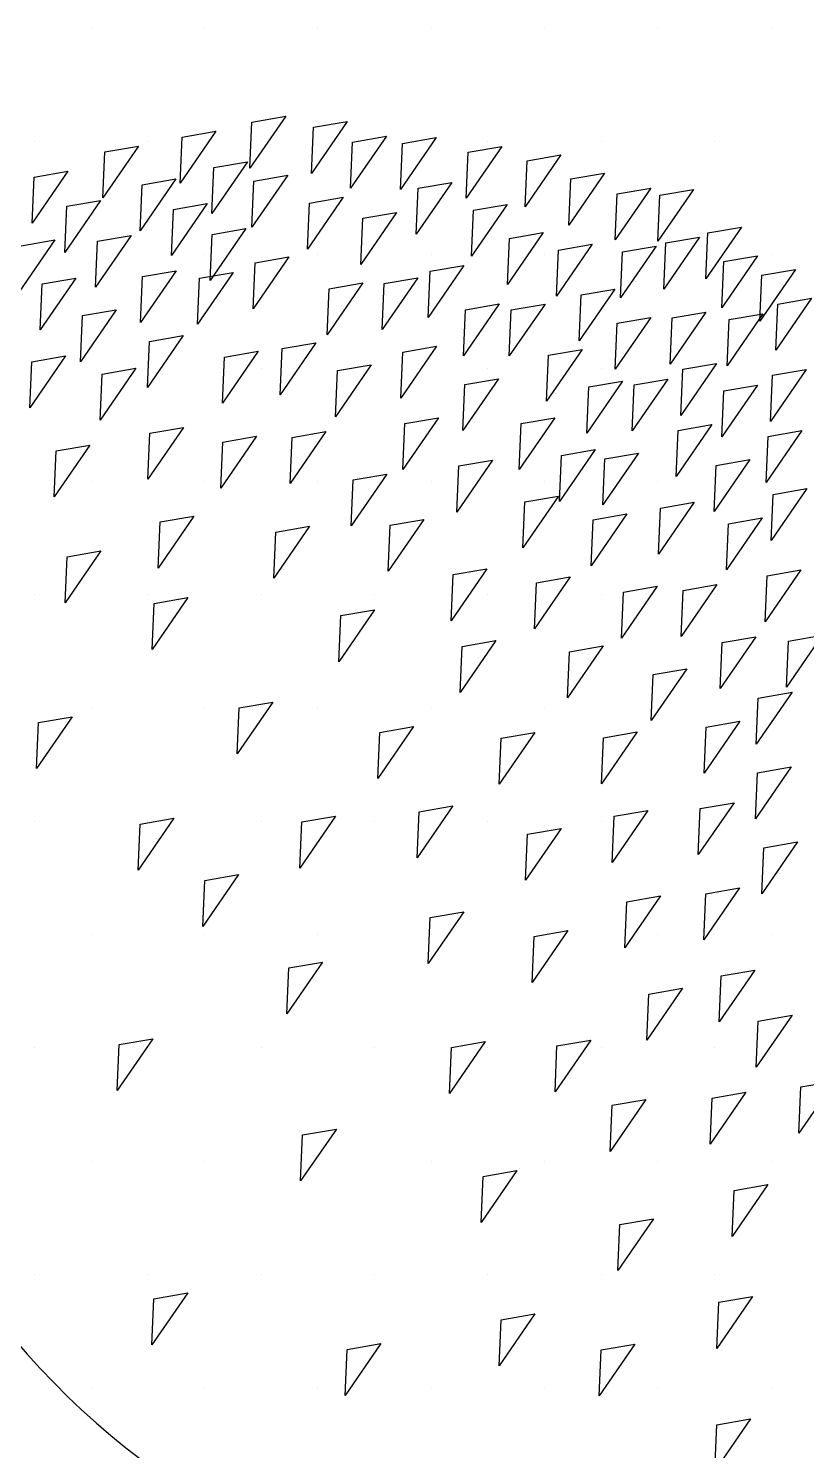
# Model space of a CAD drawing. Header units: millimetres. Extents: x 43168.9 to 43194.6, y -25545.1 to -25543.4.
# Drawn here: x 43171.9734 to 43171.99955, y -25544.86544 to -25544.81761 of the extents above; entities that cross this region are included whole.
import ezdxf

# ---------------------------------------------------------------- set-up
doc = ezdxf.new("R2010")
doc.units = ezdxf.units.MM
doc.header["$LTSCALE"] = 200
doc.layers.add('agac_sgh', color=7, linetype='Continuous', true_color=0x244700)
doc.layers.add('cim_sgh', color=7, linetype='Continuous', true_color=0x248f00)
doc.layers.add('vaziyet-01_sgh', color=33, linetype='Continuous')

msp = doc.modelspace()

# ---------------------------------------------------------------- linework, layer by layer
at = {"layer": 'agac_sgh', "color": 0}
for p, q in [((43171.98204748168, -25544.82056518431), (43171.98084840546, -25544.82231057282)), ((43171.98084840546, -25544.82231057282), (43171.98091558919, -25544.82076118001)), ((43171.98091558919, -25544.82076118001), (43171.98204748168, -25544.82056518431)), ((43171.98411005065, -25544.82073939166), (43171.98291097443, -25544.82248478017)), ((43171.98297815816, -25544.82093538736), (43171.98411005065, -25544.82073939166)), ((43171.97969566232, -25544.82106902983), (43171.9784965861, -25544.82281441833)), ((43171.9784965861, -25544.82281441833), (43171.97856376983, -25544.82126502552)), ((43171.97856376983, -25544.82126502552), (43171.97969566232, -25544.82106902983)), ((43171.98291097443, -25544.82248478017), (43171.98297815816, -25544.82093538736)), ((43171.9854306046, -25544.82123530511), (43171.98423152838, -25544.82298069362)), ((43171.98429871212, -25544.82143130081), (43171.9854306046, -25544.82123530511)), ((43171.98710329611, -25544.82128380207), (43171.98590421988, -25544.82302919058)), ((43171.98597140362, -25544.82147979777), (43171.98710329611, -25544.82128380207)), ((43171.97710488702, -25544.8215659472), (43171.9759058108, -25544.82331133571)), ((43171.9759058108, -25544.82331133571), (43171.97597299454, -25544.8217619429)), ((43171.97597299454, -25544.8217619429), (43171.97710488702, -25544.8215659472)), ((43171.98423152838, -25544.82298069362), (43171.98429871212, -25544.82143130081)), ((43171.98590421988, -25544.82302919058), (43171.98597140362, -25544.82147979777)), ((43171.98931678662, -25544.82157679169), (43171.9881177104, -25544.8233221802)), ((43171.9881177104, -25544.8233221802), (43171.98818489413, -25544.82177278739)), ((43171.98818489413, -25544.82177278739), (43171.98931678662, -25544.82157679169)), ((43171.9912913212, -25544.82186285317), (43171.99009224498, -25544.82360824167)), ((43171.99015942871, -25544.82205884887), (43171.9912913212, -25544.82186285317)), ((43171.98076469309, -25544.82209154794), (43171.97956561686, -25544.82383693644)), ((43171.97956561686, -25544.82383693644), (43171.9796328006, -25544.82228754363)), ((43171.9796328006, -25544.82228754363), (43171.98076469309, -25544.82209154794)), ((43171.99009224498, -25544.82360824167), (43171.99015942871, -25544.82205884887)), ((43171.97472792043, -25544.82241228323), (43171.9735288442, -25544.82415767173)), ((43171.9735288442, -25544.82415767173), (43171.97359602794, -25544.82260827892)), ((43171.97359602794, -25544.82260827892), (43171.97472792043, -25544.82241228323)), ((43171.97835418413, -25544.82266996287), (43171.9771551079, -25544.82441535138)), ((43171.97722229164, -25544.82286595857), (43171.97835418413, -25544.82266996287)), ((43171.98211459183, -25544.82255017668), (43171.98091551561, -25544.82429556519)), ((43171.98091551561, -25544.82429556519), (43171.98098269934, -25544.82274617238)), ((43171.98098269934, -25544.82274617238), (43171.98211459183, -25544.82255017668)), ((43171.98763154058, -25544.82278640263), (43171.98643246435, -25544.82453179113)), ((43171.98649964809, -25544.82298239832), (43171.98763154058, -25544.82278640263)), ((43171.9927627967, -25544.82247754887), (43171.99156372048, -25544.82422293738)), ((43171.99156372048, -25544.82422293738), (43171.99163090421, -25544.82267354457)), ((43171.99163090421, -25544.82267354457), (43171.9927627967, -25544.82247754887)), ((43171.9771551079, -25544.82441535138), (43171.97722229164, -25544.82286595857)), ((43171.98397594479, -25544.82329058278), (43171.98277686857, -25544.82503597129)), ((43171.98284405231, -25544.82348657848), (43171.98397594479, -25544.82329058278)), ((43171.98643246435, -25544.82453179113), (43171.98649964809, -25544.82298239832)), ((43171.99432230658, -25544.82298039046), (43171.99312323035, -25544.82472577897)), ((43171.99312323035, -25544.82472577897), (43171.99319041409, -25544.82317638616)), ((43171.99319041409, -25544.82317638616), (43171.99432230658, -25544.82298039046)), ((43171.99575604215, -25544.82302195928), (43171.99455696592, -25544.82476734779)), ((43171.99455696592, -25544.82476734779), (43171.99462414966, -25544.82321795498)), ((43171.99462414966, -25544.82321795498), (43171.99575604215, -25544.82302195928)), ((43171.97582629599, -25544.82339751663), (43171.97462721977, -25544.82514290514)), ((43171.97462721977, -25544.82514290514), (43171.9746944035, -25544.82359351233)), ((43171.9746944035, -25544.82359351233), (43171.97582629599, -25544.82339751663)), ((43171.97941063492, -25544.82350143868), (43171.97821155869, -25544.82524682719)), ((43171.97821155869, -25544.82524682719), (43171.97827874243, -25544.82369743438)), ((43171.97827874243, -25544.82369743438), (43171.97941063492, -25544.82350143868)), ((43171.98277686857, -25544.82503597129), (43171.98284405231, -25544.82348657848)), ((43171.98949289354, -25544.82352680873), (43171.98829381732, -25544.82527219724)), ((43171.98829381732, -25544.82527219724), (43171.98836100105, -25544.82372280443)), ((43171.98836100105, -25544.82372280443), (43171.98949289354, -25544.82352680873)), ((43171.9857744106, -25544.82380035251), (43171.98457533438, -25544.82554574102)), ((43171.98457533438, -25544.82554574102), (43171.98464251812, -25544.8239963482)), ((43171.98464251812, -25544.8239963482), (43171.9857744106, -25544.82380035251)), ((43171.97429197149, -25544.82472590982), (43171.97309289526, -25544.82647129833)), ((43171.973160079, -25544.82492190552), (43171.97429197149, -25544.82472590982)), ((43171.97685759955, -25544.82457148295), (43171.97565852333, -25544.82631687146)), ((43171.97572570706, -25544.82476747865), (43171.97685759955, -25544.82457148295)), ((43171.98070604164, -25544.82433984264), (43171.97950696541, -25544.82608523115)), ((43171.97950696541, -25544.82608523115), (43171.97957414915, -25544.82453583834)), ((43171.97957414915, -25544.82453583834), (43171.98070604164, -25544.82433984264)), ((43171.99070026587, -25544.82447706681), (43171.98950118965, -25544.82622245531)), ((43171.98950118965, -25544.82622245531), (43171.98956837338, -25544.8246730625)), ((43171.98956837338, -25544.8246730625), (43171.99070026587, -25544.82447706681)), ((43171.99595729631, -25544.82462948582), (43171.99475822008, -25544.82637487433)), ((43171.99482540382, -25544.82482548152), (43171.99595729631, -25544.82462948582)), ((43171.99736587192, -25544.82428897005), (43171.9961667957, -25544.82603435856)), ((43171.9961667957, -25544.82603435856), (43171.99623397944, -25544.82448496575)), ((43171.99623397944, -25544.82448496575), (43171.99736587192, -25544.82428897005)), ((43171.97565852333, -25544.82631687146), (43171.97572570706, -25544.82476747865)), ((43171.99234781014, -25544.82486805427), (43171.99114873392, -25544.82661344278)), ((43171.99114873392, -25544.82661344278), (43171.99121591765, -25544.82506404997)), ((43171.99121591765, -25544.82506404997), (43171.99234781014, -25544.82486805427)), ((43171.9944984135, -25544.8249304075), (43171.99329933727, -25544.82667579601)), ((43171.99329933727, -25544.82667579601), (43171.99336652101, -25544.8251264032)), ((43171.99336652101, -25544.8251264032), (43171.9944984135, -25544.8249304075)), ((43171.99475822008, -25544.82637487433), (43171.99482540382, -25544.82482548152)), ((43171.9821523699, -25544.82529702885), (43171.98095329368, -25544.82704241736)), ((43171.98095329368, -25544.82704241736), (43171.98102047741, -25544.82549302455)), ((43171.98102047741, -25544.82549302455), (43171.9821523699, -25544.82529702885)), ((43171.98803823373, -25544.8255820864), (43171.98683915751, -25544.82732747491)), ((43171.98690634124, -25544.8257780821), (43171.98803823373, -25544.8255820864)), ((43171.99790668365, -25544.8252580378), (43171.99670760743, -25544.82700342631)), ((43171.99670760743, -25544.82700342631), (43171.99677479117, -25544.8254540335)), ((43171.99677479117, -25544.8254540335), (43171.99790668365, -25544.8252580378)), ((43171.97499628473, -25544.82600480213), (43171.97379720851, -25544.82775019064)), ((43171.97386439225, -25544.82620079783), (43171.97499628473, -25544.82600480213)), ((43171.97836681497, -25544.82575930555), (43171.97716773874, -25544.82750469405)), ((43171.97716773874, -25544.82750469405), (43171.97723492247, -25544.82595530124)), ((43171.97723492247, -25544.82595530124), (43171.97836681497, -25544.82575930555)), ((43171.9802784624, -25544.82581473064), (43171.97907938617, -25544.82756011915)), ((43171.97907938617, -25544.82756011915), (43171.97914656991, -25544.82601072634)), ((43171.97914656991, -25544.82601072634), (43171.9802784624, -25544.82581473064)), ((43171.98649131654, -25544.8259948622), (43171.98529224032, -25544.82774025071)), ((43171.98535942405, -25544.8261908579), (43171.98649131654, -25544.8259948622)), ((43171.98683915751, -25544.82732747491), (43171.98690634124, -25544.8257780821)), ((43171.99917693043, -25544.82571435717), (43171.9979778542, -25544.82745974567)), ((43171.9979778542, -25544.82745974567), (43171.99804503794, -25544.82591035287)), ((43171.99804503794, -25544.82591035287), (43171.99917693043, -25544.82571435717)), ((43171.97379720851, -25544.82775019064), (43171.97386439225, -25544.82620079783)), ((43171.98464255626, -25544.82617007349), (43171.98344348004, -25544.827915462)), ((43171.98344348004, -25544.827915462), (43171.98351066378, -25544.82636606919)), ((43171.98351066378, -25544.82636606919), (43171.98464255626, -25544.82617007349)), ((43171.98529224032, -25544.82774025071), (43171.98535942405, -25544.8261908579)), ((43171.99311501054, -25544.82637758296), (43171.99191593431, -25544.82812297147)), ((43171.99191593431, -25544.82812297147), (43171.99198311805, -25544.82657357866)), ((43171.99198311805, -25544.82657357866), (43171.99311501054, -25544.82637758296)), ((43171.9763545786, -25544.82707384247), (43171.97515550238, -25544.82881923097)), ((43171.97522268612, -25544.82726983816), (43171.9763545786, -25544.82707384247)), ((43171.98922045883, -25544.82687483498), (43171.9880213826, -25544.82862022349)), ((43171.9880213826, -25544.82862022349), (43171.98808856634, -25544.82707083068)), ((43171.98808856634, -25544.82707083068), (43171.98922045883, -25544.82687483498)), ((43171.99076319117, -25544.82688142847), (43171.98956411495, -25544.82862681698)), ((43171.98956411495, -25544.82862681698), (43171.98963129868, -25544.82707742417)), ((43171.98963129868, -25544.82707742417), (43171.99076319117, -25544.82688142847)), ((43171.99971774215, -25544.82668342492), (43171.99851866593, -25544.82842881343)), ((43171.99851866593, -25544.82842881343), (43171.99858584967, -25544.82687942062)), ((43171.99858584967, -25544.82687942062), (43171.99971774215, -25544.82668342492)), ((43171.97515550238, -25544.82881923097), (43171.97522268612, -25544.82726983816)), ((43171.99432238287, -25544.82732784103), (43171.99312330665, -25544.82907322954)), ((43171.99312330665, -25544.82907322954), (43171.99319049038, -25544.82752383673)), ((43171.99319049038, -25544.82752383673), (43171.99432238287, -25544.82732784103)), ((43171.99617114315, -25544.82715262975), (43171.99497206692, -25544.82889801826)), ((43171.99497206692, -25544.82889801826), (43171.99503925066, -25544.82734862545)), ((43171.99503925066, -25544.82734862545), (43171.99617114315, -25544.82715262975)), ((43171.99808279057, -25544.82720805484), (43171.99688371435, -25544.82895344335)), ((43171.99688371435, -25544.82895344335), (43171.99695089809, -25544.82740405054)), ((43171.99695089809, -25544.82740405054), (43171.99808279057, -25544.82720805484)), ((43171.97860580904, -25544.82793995897), (43171.97740673282, -25544.82968534747)), ((43171.97747391655, -25544.82813595467), (43171.97860580904, -25544.82793995897)), ((43171.97740673282, -25544.82968534747), (43171.97747391655, -25544.82813595467)), ((43171.98112114263, -25544.8284705131), (43171.97992206641, -25544.83021590161)), ((43171.97998925015, -25544.8286665088), (43171.98112114263, -25544.8284705131)), ((43171.9830579373, -25544.82818344769), (43171.98185886107, -25544.8299288362)), ((43171.98185886107, -25544.8299288362), (43171.98192604481, -25544.82837944339)), ((43171.98192604481, -25544.82837944339), (43171.9830579373, -25544.82818344769)), ((43171.98712018808, -25544.82830122603), (43171.98592111186, -25544.83004661453)), ((43171.98592111186, -25544.83004661453), (43171.98598829559, -25544.82849722172)), ((43171.98598829559, -25544.82849722172), (43171.98712018808, -25544.82830122603)), ((43171.99200830343, -25544.82840481344), (43171.9908092272, -25544.83015020195)), ((43171.99087641094, -25544.82860080913), (43171.99200830343, -25544.82840481344)), ((43171.97464418533, -25544.82862594391), (43171.97344510911, -25544.83037133242)), ((43171.97344510911, -25544.83037133242), (43171.97351229284, -25544.82882193961)), ((43171.97351229284, -25544.82882193961), (43171.97464418533, -25544.82862594391)), ((43171.97700859739, -25544.82903771578), (43171.97580952116, -25544.83078310429)), ((43171.9758767049, -25544.82923371148), (43171.97700859739, -25544.82903771578)), ((43171.97992206641, -25544.83021590161), (43171.97998925015, -25544.8286665088)), ((43171.98491929026, -25544.8289238538), (43171.98372021404, -25544.83066924231)), ((43171.98378739777, -25544.8291198495), (43171.98491929026, -25544.8289238538)), ((43171.9908092272, -25544.83015020195), (43171.99087641094, -25544.82860080913)), ((43171.99652331884, -25544.82887893854), (43171.99532424262, -25544.83062432705)), ((43171.99539142635, -25544.82907493424), (43171.99652331884, -25544.82887893854)), ((43171.97580952116, -25544.83078310429), (43171.9758767049, -25544.82923371148)), ((43171.98372021404, -25544.83066924231), (43171.98378739777, -25544.8291198495)), ((43171.98919534974, -25544.82939105077), (43171.98799627352, -25544.83113643928)), ((43171.98806345725, -25544.82958704647), (43171.98919534974, -25544.82939105077)), ((43171.9933665973, -25544.82947385377), (43171.99216752108, -25544.83121924228)), ((43171.99223470481, -25544.82966984947), (43171.9933665973, -25544.82947385377)), ((43171.99488836726, -25544.82940356847), (43171.99368929104, -25544.83114895698)), ((43171.99375647477, -25544.82959956417), (43171.99488836726, -25544.82940356847)), ((43171.99532424262, -25544.83062432705), (43171.99539142635, -25544.82907493424)), ((43171.99954171153, -25544.82908085845), (43171.9983426353, -25544.83082624696)), ((43171.9983426353, -25544.83082624696), (43171.99840981904, -25544.82927685415)), ((43171.99840981904, -25544.82927685415), (43171.99954171153, -25544.82908085845)), ((43171.98799627352, -25544.83113643928), (43171.98806345725, -25544.82958704647)), ((43171.99216752108, -25544.83121924228), (43171.99223470481, -25544.82966984947)), ((43171.99368929104, -25544.83114895698), (43171.99375647477, -25544.82959956417)), ((43171.99790675995, -25544.82960548838), (43171.99670768372, -25544.83135087688)), ((43171.99670768372, -25544.83135087688), (43171.99677486746, -25544.82980148407)), ((43171.99677486746, -25544.82980148407), (43171.99790675995, -25544.82960548838)), ((43171.98718311339, -25544.83070558769), (43171.98598403716, -25544.8324509762)), ((43171.98598403716, -25544.8324509762), (43171.9860512209, -25544.83090158339)), ((43171.9860512209, -25544.83090158339), (43171.98718311339, -25544.83070558769)), ((43171.99109444263, -25544.83070458376), (43171.98989536641, -25544.83244997227)), ((43171.98989536641, -25544.83244997227), (43171.98996255014, -25544.83090057946)), ((43171.98996255014, -25544.83090057946), (43171.99109444263, -25544.83070458376)), ((43171.99637243545, -25544.83093388157), (43171.99517335922, -25544.83267927008)), ((43171.99524054296, -25544.83112987727), (43171.99637243545, -25544.83093388157)), ((43171.97861843988, -25544.83102930165), (43171.97741936365, -25544.83277469015)), ((43171.97741936365, -25544.83277469015), (43171.97748654739, -25544.83122529734)), ((43171.97748654739, -25544.83122529734), (43171.97861843988, -25544.83102930165)), ((43171.98107088632, -25544.8313292194), (43171.97987181009, -25544.8330746079)), ((43171.97993899383, -25544.8315252151), (43171.98107088632, -25544.8313292194)), ((43171.98339755845, -25544.83116786439), (43171.98219848223, -25544.8329132529)), ((43171.98219848223, -25544.8329132529), (43171.98226566596, -25544.83136386008)), ((43171.98226566596, -25544.83136386008), (43171.98339755845, -25544.83116786439)), ((43171.99517335922, -25544.83267927008), (43171.99524054296, -25544.83112987727)), ((43171.99939082813, -25544.83113580148), (43171.9981917519, -25544.83288118998)), ((43171.9981917519, -25544.83288118998), (43171.99825893564, -25544.83133179717)), ((43171.99825893564, -25544.83133179717), (43171.99939082813, -25544.83113580148)), ((43171.97546171834, -25544.83162421687), (43171.97426264211, -25544.83336960538)), ((43171.97426264211, -25544.83336960538), (43171.97432982585, -25544.83182021257)), ((43171.97432982585, -25544.83182021257), (43171.97546171834, -25544.83162421687)), ((43171.97987181009, -25544.8330746079), (43171.97993899383, -25544.8315252151)), ((43171.99245273651, -25544.8317736241), (43171.99125366028, -25544.83351901261)), ((43171.99132084402, -25544.8319696198), (43171.99245273651, -25544.8317736241)), ((43171.99390743446, -25544.83189207171), (43171.99270835824, -25544.83363746022)), ((43171.99277554197, -25544.83208806741), (43171.99390743446, -25544.83189207171)), ((43171.98899417189, -25544.83213097481), (43171.98779509566, -25544.83387636331)), ((43171.98779509566, -25544.83387636331), (43171.9878622794, -25544.8323269705)), ((43171.9878622794, -25544.8323269705), (43171.98899417189, -25544.83213097481)), ((43171.99125366028, -25544.83351901261), (43171.99132084402, -25544.8319696198)), ((43171.99270835824, -25544.83363746022), (43171.99277554197, -25544.83208806741)), ((43171.99764269494, -25544.83211477603), (43171.99644361871, -25544.83386016454)), ((43171.99644361871, -25544.83386016454), (43171.99651080244, -25544.83231077173)), ((43171.99651080244, -25544.83231077173), (43171.99764269494, -25544.83211477603)), ((43171.98544757288, -25544.83260017964), (43171.98424849666, -25544.83434556815)), ((43171.98424849666, -25544.83434556815), (43171.98431568039, -25544.83279617533)), ((43171.98431568039, -25544.83279617533), (43171.98544757288, -25544.83260017964)), ((43171.99122025508, -25544.83333958182), (43171.99002117886, -25544.83508497032)), ((43171.9900883626, -25544.83353557751), (43171.99122025508, -25544.83333958182)), ((43171.99956693505, -25544.83308581852), (43171.99836785883, -25544.83483120703)), ((43171.99836785883, -25544.83483120703), (43171.99843504257, -25544.83328181422)), ((43171.99843504257, -25544.83328181422), (43171.99956693505, -25544.83308581852)), ((43171.99002117886, -25544.83508497032), (43171.9900883626, -25544.83353557751)), ((43171.99578138012, -25544.83354809521), (43171.99458230389, -25544.83529348372)), ((43171.99458230389, -25544.83529348372), (43171.99464948763, -25544.83374409091)), ((43171.99464948763, -25544.83374409091), (43171.99578138012, -25544.83354809521)), ((43171.97895806103, -25544.83401371834), (43171.97775898481, -25544.83575910685)), ((43171.97775898481, -25544.83575910685), (43171.97782616854, -25544.83420971403)), ((43171.97782616854, -25544.83420971403), (43171.97895806103, -25544.83401371834)), ((43171.98669268513, -25544.8341235646), (43171.98549360891, -25544.83586895311)), ((43171.98556079264, -25544.8343195603), (43171.98669268513, -25544.8341235646)), ((43171.99351759514, -25544.83394008661), (43171.99231851892, -25544.83568547511)), ((43171.99231851892, -25544.83568547511), (43171.99238570265, -25544.8341360823)), ((43171.99238570265, -25544.8341360823), (43171.99351759514, -25544.83394008661)), ((43171.99805775778, -25544.83407172121), (43171.99685868156, -25544.83581710972)), ((43171.99685868156, -25544.83581710972), (43171.99692586529, -25544.83426771691)), ((43171.99692586529, -25544.83426771691), (43171.99805775778, -25544.83407172121)), ((43171.98284424304, -25544.83435520491), (43171.98164516682, -25544.83610059342)), ((43171.98164516682, -25544.83610059342), (43171.98171235056, -25544.83455120061)), ((43171.98171235056, -25544.83455120061), (43171.98284424304, -25544.83435520491)), ((43171.98549360891, -25544.83586895311), (43171.98556079264, -25544.8343195603)), ((43171.97583907942, -25544.83518176045), (43171.97464000319, -25544.83692714896)), ((43171.97470718693, -25544.83537775615), (43171.97583907942, -25544.83518176045)), ((43171.97464000319, -25544.83692714896), (43171.97470718693, -25544.83537775615)), ((43171.98880558671, -25544.83578651624), (43171.98760651049, -25544.83753190474)), ((43171.98760651049, -25544.83753190474), (43171.98767369422, -25544.83598251193)), ((43171.98767369422, -25544.83598251193), (43171.98880558671, -25544.83578651624)), ((43171.99160598586, -25544.83605838679), (43171.99040690963, -25544.8378037753)), ((43171.99047409337, -25544.83625438249), (43171.99160598586, -25544.83605838679)), ((43171.99936575719, -25544.83582574255), (43171.99816668097, -25544.83757113106)), ((43171.99816668097, -25544.83757113106), (43171.9982338647, -25544.83602173825)), ((43171.9982338647, -25544.83602173825), (43171.99936575719, -25544.83582574255)), ((43171.99040690963, -25544.8378037753), (43171.99047409337, -25544.83625438249)), ((43171.99453634415, -25544.83637216082), (43171.99333726793, -25544.83811754933)), ((43171.99333726793, -25544.83811754933), (43171.99340445166, -25544.83656815652)), ((43171.99340445166, -25544.83656815652), (43171.99453634415, -25544.83637216082)), ((43171.99653602597, -25544.83631573179), (43171.99533694975, -25544.8380611203)), ((43171.99533694975, -25544.8380611203), (43171.99540413348, -25544.83651172749)), ((43171.99540413348, -25544.83651172749), (43171.99653602597, -25544.83631573179)), ((43171.97875688317, -25544.83675364237), (43171.97755780695, -25544.83849903088)), ((43171.97755780695, -25544.83849903088), (43171.97762499068, -25544.83694963807)), ((43171.97762499068, -25544.83694963807), (43171.97875688317, -25544.83675364237)), ((43171.98503262447, -25544.83716441032), (43171.98383354824, -25544.83890979883)), ((43171.98390073198, -25544.83736040601), (43171.98503262447, -25544.83716441032)), ((43171.98383354824, -25544.83890979883), (43171.98390073198, -25544.83736040601)), ((43171.99784402538, -25544.83806975314), (43171.99664494915, -25544.83981514165)), ((43171.99671213289, -25544.83826574884), (43171.99784402538, -25544.83806975314)), ((43172.00008266312, -25544.83802025225), (43171.9988835869, -25544.83976564076)), ((43171.99895077063, -25544.83821624795), (43172.00008266312, -25544.83802025225)), ((43171.98910746795, -25544.83819780604), (43171.98790839172, -25544.83994319455)), ((43171.98790839172, -25544.83994319455), (43171.98797557546, -25544.83839380174)), ((43171.98797557546, -25544.83839380174), (43171.98910746795, -25544.83819780604)), ((43171.99271276926, -25544.83837860689), (43171.99151369304, -25544.8401239954)), ((43171.99151369304, -25544.8401239954), (43171.99158087677, -25544.83857460259)), ((43171.99158087677, -25544.83857460259), (43171.99271276926, -25544.83837860689)), ((43171.99664494915, -25544.83981514165), (43171.99671213289, -25544.83826574884)), ((43171.9988835869, -25544.83976564076), (43171.99895077063, -25544.83821624795)), ((43171.99552994594, -25544.83914672554), (43171.99433086971, -25544.84089211405)), ((43171.99433086971, -25544.84089211405), (43171.99439805345, -25544.83934272124)), ((43171.99439805345, -25544.83934272124), (43171.99552994594, -25544.83914672554)), ((43171.9990639904, -25544.83993562861), (43171.99786491418, -25544.84168101711)), ((43171.99793209791, -25544.8401316243), (43171.9990639904, -25544.83993562861)), ((43171.98161183792, -25544.8402686132), (43171.9804127617, -25544.84201400171)), ((43171.9804127617, -25544.84201400171), (43171.98047994543, -25544.8404646089)), ((43171.98047994543, -25544.8404646089), (43171.98161183792, -25544.8402686132)), ((43171.99786491418, -25544.84168101711), (43171.99793209791, -25544.8401316243)), ((43171.97487077745, -25544.84075960637), (43171.97367170123, -25544.84250499488)), ((43171.97367170123, -25544.84250499488), (43171.97373888496, -25544.84095560207)), ((43171.97373888496, -25544.84095560207), (43171.97487077745, -25544.84075960637)), ((43171.9973158572, -25544.84091460316), (43171.99611678098, -25544.84265999167)), ((43171.99618396471, -25544.84111059886), (43171.9973158572, -25544.84091460316)), ((43171.98634066203, -25544.84109215695), (43171.9851415858, -25544.84283754546)), ((43171.9851415858, -25544.84283754546), (43171.98520876954, -25544.84128815265)), ((43171.98520876954, -25544.84128815265), (43171.98634066203, -25544.84109215695)), ((43171.9904238752, -25544.84128681407), (43171.98922479897, -25544.84303220258)), ((43171.98929198271, -25544.84148280977), (43171.9904238752, -25544.84128681407)), ((43171.99385729258, -25544.84127195387), (43171.99265821636, -25544.84301734238)), ((43171.99265821636, -25544.84301734238), (43171.99272540009, -25544.84146794957)), ((43171.99272540009, -25544.84146794957), (43171.99385729258, -25544.84127195387)), ((43171.99611678098, -25544.84265999167), (43171.99618396471, -25544.84111059886)), ((43171.98922479897, -25544.84303220258), (43171.98929198271, -25544.84148280977)), ((43171.99903888132, -25544.8424518444), (43171.9978398051, -25544.84419723291)), ((43171.9978398051, -25544.84419723291), (43171.99790698883, -25544.84264784009)), ((43171.99790698883, -25544.84264784009), (43171.99903888132, -25544.8424518444)), ((43171.98766125413, -25544.84376179568), (43171.9864621779, -25544.84550718419)), ((43171.98652936164, -25544.84395779138), (43171.98766125413, -25544.84376179568)), ((43171.99711467935, -25544.8436545272), (43171.99591560312, -25544.8453999157)), ((43171.99591560312, -25544.8453999157), (43171.99598278686, -25544.8438505229)), ((43171.99598278686, -25544.8438505229), (43171.99711467935, -25544.8436545272)), ((43171.97829167845, -25544.84417657935), (43171.97709260222, -25544.84592196786)), ((43171.97715978595, -25544.84437257505), (43171.97829167845, -25544.84417657935)), ((43171.98372477764, -25544.84410529012), (43171.98252570142, -25544.84585067863)), ((43171.98252570142, -25544.84585067863), (43171.98259288516, -25544.84430128582)), ((43171.98259288516, -25544.84430128582), (43171.98372477764, -25544.84410529012)), ((43171.9864621779, -25544.84550718419), (43171.98652936164, -25544.84395779138)), ((43171.99422206097, -25544.84391388006), (43171.99302298475, -25544.84565926857)), ((43171.99302298475, -25544.84565926857), (43171.99309016848, -25544.84410987575)), ((43171.99309016848, -25544.84410987575), (43171.99422206097, -25544.84391388006)), ((43171.97709260222, -25544.84592196786), (43171.97715978595, -25544.84437257505)), ((43171.99130429536, -25544.84451572342), (43171.99010521913, -25544.84626111193)), ((43171.99010521913, -25544.84626111193), (43171.99017240288, -25544.84471171912)), ((43171.99017240288, -25544.84471171912), (43171.99130429536, -25544.84451572342)), ((43171.99925272816, -25544.84497498833), (43171.99805365194, -25544.84672037683)), ((43171.99805365194, -25544.84672037683), (43171.99812083567, -25544.84517098402)), ((43171.99812083567, -25544.84517098402), (43171.99925272816, -25544.84497498833)), ((43171.98046746718, -25544.84607016736), (43171.97926839095, -25544.84781555587)), ((43171.97933557469, -25544.84626616306), (43171.98046746718, -25544.84607016736)), ((43171.97926839095, -25544.84781555587), (43171.97933557469, -25544.84626616306)), ((43171.99730337896, -25544.84652016163), (43171.99610430273, -25544.84826555014)), ((43171.99610430273, -25544.84826555014), (43171.99617148647, -25544.84671615733)), ((43171.99617148647, -25544.84671615733), (43171.99730337896, -25544.84652016163)), ((43171.99464971651, -25544.84678644263), (43171.99345064029, -25544.84853183113)), ((43171.99345064029, -25544.84853183113), (43171.99351782402, -25544.84698243832)), ((43171.99351782402, -25544.84698243832), (43171.99464971651, -25544.84678644263)), ((43171.9880386152, -25544.84731933926), (43171.98683953897, -25544.84906472777)), ((43171.98683953897, -25544.84906472777), (43171.98690672271, -25544.84751533496)), ((43171.98690672271, -25544.84751533496), (43171.9880386152, -25544.84731933926)), ((43171.99153073489, -25544.84795448474), (43171.99033165867, -25544.84969987325)), ((43171.99033165867, -25544.84969987325), (43171.9903988424, -25544.84815048044)), ((43171.9903988424, -25544.84815048044), (43171.99153073489, -25544.84795448474)), ((43171.98328468201, -25544.84901201131), (43171.98208560578, -25544.85075739981)), ((43171.98215278952, -25544.849208007), (43171.98328468201, -25544.84901201131)), ((43171.98208560578, -25544.85075739981), (43171.98215278952, -25544.849208007)), ((43171.99781906889, -25544.84928087008), (43171.99661999266, -25544.85102625858)), ((43171.99661999266, -25544.85102625858), (43171.99668717639, -25544.84947686577)), ((43171.99668717639, -25544.84947686577), (43171.99781906889, -25544.84928087008)), ((43171.99537921513, -25544.84989656971), (43171.99418013891, -25544.85164195822)), ((43171.99424732264, -25544.85009256541), (43171.99537921513, -25544.84989656971)), ((43171.99418013891, -25544.85164195822), (43171.99424732264, -25544.85009256541)), ((43171.99906418114, -25544.85080425504), (43171.99786510491, -25544.85254964355)), ((43171.99786510491, -25544.85254964355), (43171.99793228865, -25544.85100025074)), ((43171.99793228865, -25544.85100025074), (43171.99906418114, -25544.85080425504)), ((43171.97758751779, -25544.85159258819), (43171.97638844157, -25544.8533379767)), ((43171.97638844157, -25544.8533379767), (43171.9764556253, -25544.85178858388)), ((43171.9764556253, -25544.85178858388), (43171.97758751779, -25544.85159258819)), ((43171.98875555928, -25544.85168757425), (43171.98755648305, -25544.85343296275)), ((43171.98755648305, -25544.85343296275), (43171.98762366679, -25544.85188356994)), ((43171.98762366679, -25544.85188356994), (43171.98875555928, -25544.85168757425)), ((43171.99229797344, -25544.85163773872), (43171.99109889721, -25544.85338312722)), ((43171.99109889721, -25544.85338312722), (43171.99116608095, -25544.85183373441)), ((43171.99116608095, -25544.85183373441), (43171.99229797344, -25544.85163773872)), ((43171.99751730209, -25544.85339075613), (43171.99631822587, -25544.85513614464)), ((43171.99638540961, -25544.85358675183), (43171.99751730209, -25544.85339075613)), ((43172.00049795485, -25544.85301954915), (43171.99929887863, -25544.85476493766)), ((43171.99929887863, -25544.85476493766), (43171.99936606237, -25544.85321554484)), ((43171.99936606237, -25544.85321554484), (43172.00049795485, -25544.85301954915)), ((43171.99414677186, -25544.85363625272), (43171.99294769564, -25544.85538164122)), ((43171.99294769564, -25544.85538164122), (43171.99301487937, -25544.85383224841)), ((43171.99301487937, -25544.85383224841), (43171.99414677186, -25544.85363625272)), ((43171.99631822587, -25544.85513614464), (43171.99638540961, -25544.85358675183)), ((43171.98375011561, -25544.85463142605), (43171.98255103939, -25544.85637681455)), ((43171.98255103939, -25544.85637681455), (43171.98261822313, -25544.85482742174)), ((43171.98261822313, -25544.85482742174), (43171.98375011561, -25544.85463142605)), ((43171.98982045606, -25544.85602776204), (43171.98862137984, -25544.85777315055)), ((43171.98862137984, -25544.85777315055), (43171.98868856357, -25544.85622375774)), ((43171.98868856357, -25544.85622375774), (43171.98982045606, -25544.85602776204)), ((43171.99824680071, -25544.85650088322), (43171.99704772449, -25544.85824627172)), ((43171.99704772449, -25544.85824627172), (43171.99711490823, -25544.85669687892)), ((43171.99711490823, -25544.85669687892), (43171.99824680071, -25544.85650088322)), ((43171.99441095132, -25544.85764814092), (43171.99321187509, -25544.85939352943)), ((43171.99327905883, -25544.85784413662), (43171.99441095132, -25544.85764814092)), ((43171.99321187509, -25544.85939352943), (43171.99327905883, -25544.85784413662)), ((43171.97875374628, -25544.86014382447), (43171.97755467005, -25544.86188921297)), ((43171.97755467005, -25544.86188921297), (43171.9776218538, -25544.86033982016)), ((43171.9776218538, -25544.86033982016), (43171.97875374628, -25544.86014382447)), ((43171.99773122523, -25544.86026135063), (43171.99653214901, -25544.86200673914)), ((43171.99653214901, -25544.86200673914), (43171.99659933274, -25544.86045734633)), ((43171.99659933274, -25544.86045734633), (43171.99773122523, -25544.86026135063)), ((43171.99042421851, -25544.86085034165), (43171.98922514229, -25544.86259573016)), ((43171.98922514229, -25544.86259573016), (43171.98929232603, -25544.86104633735)), ((43171.98929232603, -25544.86104633735), (43171.99042421851, -25544.86085034165)), ((43171.98524266794, -25544.86184417641), (43171.98404359171, -25544.86358956492)), ((43171.98404359171, -25544.86358956492), (43171.98411077545, -25544.86204017211)), ((43171.98411077545, -25544.86204017211), (43171.98524266794, -25544.86184417641)), ((43171.99378219421, -25544.86186295296), (43171.99258311799, -25544.86360834147)), ((43171.99265030172, -25544.86205894866), (43171.99378219421, -25544.86186295296)), ((43171.99258311799, -25544.86360834147), (43171.99265030172, -25544.86205894866)), ((43171.99766841437, -25544.86437816482), (43171.99646933815, -25544.86612355333)), ((43171.99653652188, -25544.86457416052), (43171.99766841437, -25544.86437816482)), ((43171.99646933815, -25544.86612355333), (43171.99653652188, -25544.86457416052))]:
    msp.add_line(p, q, dxfattribs=at)
at = {"layer": 'cim_sgh'}
for p, q in [((43171.97550499903, -25544.81761000002), (43171.97550499903, -25544.81761000002)), ((43171.97931499903, -25544.81761000002), (43171.97931499903, -25544.81761000002)), ((43171.98312499902, -25544.81761000002), (43171.98312499902, -25544.81761000002)), ((43171.98693499903, -25544.81761000002), (43171.98693499903, -25544.81761000002)), ((43171.99074499903, -25544.81761000002), (43171.99074499903, -25544.81761000002)), ((43171.99455499903, -25544.81761000002), (43171.99455499903, -25544.81761000002)), ((43171.99836499902, -25544.81761000002), (43171.99836499902, -25544.81761000002)), ((43171.97359999903, -25544.82142000002), (43171.97359999903, -25544.82142000002)), ((43171.97740999902, -25544.82142000002), (43171.97740999902, -25544.82142000002)), ((43171.98121999903, -25544.82142000002), (43171.98121999903, -25544.82142000002)), ((43171.98502999903, -25544.82142000002), (43171.98502999903, -25544.82142000002)), ((43171.98883999902, -25544.82142000002), (43171.98883999902, -25544.82142000002)), ((43171.99264999903, -25544.82142000002), (43171.99264999903, -25544.82142000002)), ((43171.99645999903, -25544.82142000002), (43171.99645999903, -25544.82142000002)), ((43171.97550499903, -25544.82523000002), (43171.97550499903, -25544.82523000002)), ((43171.97931499903, -25544.82523000002), (43171.97931499903, -25544.82523000002)), ((43171.98312499902, -25544.82523000002), (43171.98312499902, -25544.82523000002)), ((43171.98693499903, -25544.82523000002), (43171.98693499903, -25544.82523000002)), ((43171.99074499903, -25544.82523000002), (43171.99074499903, -25544.82523000002)), ((43171.99455499903, -25544.82523000002), (43171.99455499903, -25544.82523000002)), ((43171.99836499902, -25544.82523000002), (43171.99836499902, -25544.82523000002)), ((43171.97359999903, -25544.82904000002), (43171.97359999903, -25544.82904000002)), ((43171.97740999902, -25544.82904000002), (43171.97740999902, -25544.82904000002)), ((43171.98121999903, -25544.82904000002), (43171.98121999903, -25544.82904000002)), ((43171.98502999903, -25544.82904000002), (43171.98502999903, -25544.82904000002)), ((43171.98883999902, -25544.82904000002), (43171.98883999902, -25544.82904000002)), ((43171.99264999903, -25544.82904000002), (43171.99264999903, -25544.82904000002)), ((43171.99645999903, -25544.82904000002), (43171.99645999903, -25544.82904000002)), ((43171.97550499903, -25544.83285000002), (43171.97550499903, -25544.83285000002)), ((43171.97931499903, -25544.83285000002), (43171.97931499903, -25544.83285000002)), ((43171.98312499902, -25544.83285000002), (43171.98312499902, -25544.83285000002)), ((43171.98693499903, -25544.83285000002), (43171.98693499903, -25544.83285000002)), ((43171.99074499903, -25544.83285000002), (43171.99074499903, -25544.83285000002)), ((43171.99455499903, -25544.83285000002), (43171.99455499903, -25544.83285000002)), ((43171.99836499902, -25544.83285000002), (43171.99836499902, -25544.83285000002)), ((43171.97359999903, -25544.83666000002), (43171.97359999903, -25544.83666000002)), ((43171.97740999902, -25544.83666000002), (43171.97740999902, -25544.83666000002)), ((43171.98121999903, -25544.83666000002), (43171.98121999903, -25544.83666000002)), ((43171.98502999903, -25544.83666000002), (43171.98502999903, -25544.83666000002)), ((43171.98883999902, -25544.83666000002), (43171.98883999902, -25544.83666000002)), ((43171.99264999903, -25544.83666000002), (43171.99264999903, -25544.83666000002)), ((43171.99645999903, -25544.83666000002), (43171.99645999903, -25544.83666000002)), ((43171.97550499903, -25544.84047000002), (43171.97550499903, -25544.84047000002)), ((43171.97931499903, -25544.84047000002), (43171.97931499903, -25544.84047000002)), ((43171.98312499902, -25544.84047000002), (43171.98312499902, -25544.84047000002)), ((43171.98693499903, -25544.84047000002), (43171.98693499903, -25544.84047000002)), ((43171.99074499903, -25544.84047000002), (43171.99074499903, -25544.84047000002)), ((43171.99455499903, -25544.84047000002), (43171.99455499903, -25544.84047000002)), ((43171.99836499902, -25544.84047000002), (43171.99836499902, -25544.84047000002)), ((43171.97359999903, -25544.84428000002), (43171.97359999903, -25544.84428000002)), ((43171.97740999902, -25544.84428000002), (43171.97740999902, -25544.84428000002)), ((43171.98121999903, -25544.84428000002), (43171.98121999903, -25544.84428000002)), ((43171.98502999903, -25544.84428000002), (43171.98502999903, -25544.84428000002)), ((43171.98883999902, -25544.84428000002), (43171.98883999902, -25544.84428000002)), ((43171.99264999903, -25544.84428000002), (43171.99264999903, -25544.84428000002)), ((43171.99645999903, -25544.84428000002), (43171.99645999903, -25544.84428000002)), ((43171.97550499903, -25544.84809000002), (43171.97550499903, -25544.84809000002)), ((43171.97931499903, -25544.84809000002), (43171.97931499903, -25544.84809000002)), ((43171.98312499902, -25544.84809000002), (43171.98312499902, -25544.84809000002)), ((43171.98693499903, -25544.84809000002), (43171.98693499903, -25544.84809000002)), ((43171.99074499903, -25544.84809000002), (43171.99074499903, -25544.84809000002)), ((43171.99455499903, -25544.84809000002), (43171.99455499903, -25544.84809000002)), ((43171.99836499902, -25544.84809000002), (43171.99836499902, -25544.84809000002)), ((43171.97359999903, -25544.85190000002), (43171.97359999903, -25544.85190000002)), ((43171.97740999902, -25544.85190000002), (43171.97740999902, -25544.85190000002)), ((43171.98121999903, -25544.85190000002), (43171.98121999903, -25544.85190000002)), ((43171.98502999903, -25544.85190000002), (43171.98502999903, -25544.85190000002)), ((43171.98883999902, -25544.85190000002), (43171.98883999902, -25544.85190000002)), ((43171.99264999903, -25544.85190000002), (43171.99264999903, -25544.85190000002)), ((43171.99645999903, -25544.85190000002), (43171.99645999903, -25544.85190000002)), ((43171.97550499903, -25544.85571000002), (43171.97550499903, -25544.85571000002)), ((43171.97931499903, -25544.85571000002), (43171.97931499903, -25544.85571000002)), ((43171.98312499902, -25544.85571000002), (43171.98312499902, -25544.85571000002)), ((43171.98693499903, -25544.85571000002), (43171.98693499903, -25544.85571000002)), ((43171.99074499903, -25544.85571000002), (43171.99074499903, -25544.85571000002)), ((43171.99455499903, -25544.85571000002), (43171.99455499903, -25544.85571000002)), ((43171.99836499902, -25544.85571000002), (43171.99836499902, -25544.85571000002)), ((43171.97359999903, -25544.85952000002), (43171.97359999903, -25544.85952000002)), ((43171.97740999902, -25544.85952000002), (43171.97740999902, -25544.85952000002)), ((43171.98121999903, -25544.85952000002), (43171.98121999903, -25544.85952000002)), ((43171.98502999903, -25544.85952000002), (43171.98502999903, -25544.85952000002)), ((43171.98883999902, -25544.85952000002), (43171.98883999902, -25544.85952000002)), ((43171.99264999903, -25544.85952000002), (43171.99264999903, -25544.85952000002)), ((43171.99645999903, -25544.85952000002), (43171.99645999903, -25544.85952000002)), ((43171.97550499903, -25544.86333000002), (43171.97550499903, -25544.86333000002)), ((43171.97931499903, -25544.86333000002), (43171.97931499903, -25544.86333000002)), ((43171.98312499902, -25544.86333000002), (43171.98312499902, -25544.86333000002)), ((43171.98693499903, -25544.86333000002), (43171.98693499903, -25544.86333000002)), ((43171.99074499903, -25544.86333000002), (43171.99074499903, -25544.86333000002)), ((43171.99455499903, -25544.86333000002), (43171.99455499903, -25544.86333000002)), ((43171.99836499902, -25544.86333000002), (43171.99836499902, -25544.86333000002))]:
    msp.add_line(p, q, dxfattribs=at)
at = {"layer": 'vaziyet-01_sgh'}
for radius in [0.03, 0.026]:
    msp.add_arc((43171.9928790417, -25544.8450193909), radius, 180, 271.3638174861802, dxfattribs=at)

doc.saveas('drawing.dxf')
